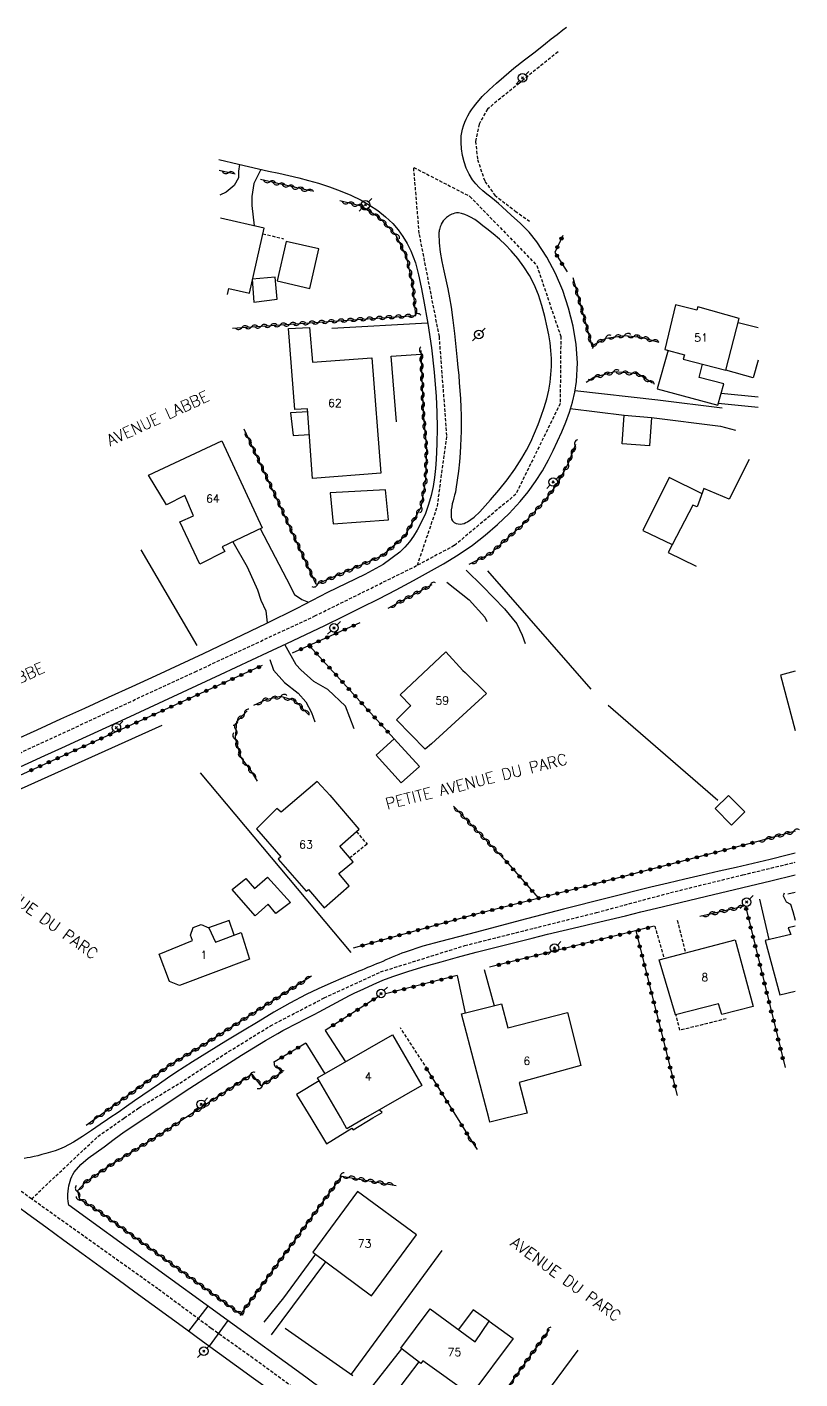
# Model space of a CAD drawing. Header units: millimetres. Extents: x 159000 to 160001, y 158000 to 159001.
# Drawn here: x 159880 to 160000.7, y 158130.2 to 158341.4 of the extents above; entities that cross this region are included whole.
import ezdxf
from ezdxf.enums import TextEntityAlignment as Align

# ---------------------------------------------------------------- set-up
doc = ezdxf.new("R2010")
doc.units = ezdxf.units.MM
doc.linetypes.add('DASHED', pattern=[0.75, 0.5, -0.25])
doc.layers.get('0').update_dxf_attribs({"linetype": 'CONTINUOUS'})
for name, color, linetype in [('W0001', 6, 'DASHED'), ('W0008', 7, 'CONTINUOUS'), ('W0016', 2, 'CONTINUOUS'), ('W0017', 7, 'CONTINUOUS'), ('W0101', 7, 'CONTINUOUS'), ('W0104', 1, 'CONTINUOUS'), ('W0112', 1, 'DASHED'), ('W0300', 7, 'CONTINUOUS'), ('W0303', 7, 'CONTINUOUS'), ('W0310', 3, 'CONTINUOUS'), ('W0323', 7, 'CONTINUOUS'), ('W0473', 7, 'CONTINUOUS'), ('W0515', 5, 'CONTINUOUS'), ('W0989', 7, 'CONTINUOUS'), ('W0991', 7, 'CONTINUOUS')]:
    doc.layers.add(name, color=color, linetype=linetype)
doc.styles.get("Standard").update_dxf_attribs({"font": 'romans.shx', "width": 0.85})

# ---------------------------------------------------------------- blocks, each defined once
blk = doc.blocks.new('T473')
for p, q in [((-0.166667, 0.166667), (0.166667, -0.166667)), ((-0.166667, -0.166667), (0.166667, 0.166667)), ((0.500001, 0.500001), (1.000002, 1.000002)), ((-1.000002, -1.000002), (-0.500001, -0.500001))]:
    blk.add_line(p, q)
blk.add_ellipse((0, 0), major_axis=(0.471405, 0.471405), ratio=1, start_param=5.4977871438, end_param=11.780972451)
blk = doc.blocks.new('t323o')
at = {"color": 0, "linetype": 'Continuous'}
for radius in [0.25, 0.15]:
    blk.add_circle((0, 0), radius, dxfattribs=at)
blk = doc.blocks.new('t310o')
at = {"color": 0, "linetype": 'Continuous'}
for centre, start, end in [((-0.5, 0.38), 216.8699, 323.1304), ((0.5, -0.37), 36.8699, 143.1303)]:
    blk.add_arc(centre, 0.625, start, end, dxfattribs=at)

msp = doc.modelspace()

# ---------------------------------------------------------------- linework, layer by layer
at = {"layer": 'W0001'}
msp.add_lwpolyline([(159944.1, 158266.52), (159945.59, 158277.57), (159944.41, 158293.05), (159941.27, 158309.16), (159940.4, 158319.47), (159949.19, 158314.93), (159959.63, 158304.15), (159963.38, 158293.07), (159963.28, 158282.57), (159956.36, 158268.42), (159946.74, 158260.39), (159940.98, 158257.32)], close=True, dxfattribs=at)
for points in [[(159820.26, 158201.71), (159839.43, 158210.26), (159848.83, 158214.23), (159857.05, 158217.99), (159869.26, 158223.52), (159888.34, 158232.39), (159906.25, 158240.69), (159924.95, 158249.4), (159940.98, 158257.32)], [(159895.2, 158171), (159897.47, 158172.59), (159903.86, 158176.45), (159910.86, 158180.97), (159918.02, 158185.39), (159926.43, 158189.76), (159935.23, 158193.81), (159948.37, 158197.92), (159959.18, 158200.64), (159968.96, 158203.08), (159980.51, 158206.19), (159991.83, 158208.98), (160000, 158210.94)], [(159880.7, 158158.36), (159873.63, 158163.48), (159863.35, 158171)], [(159880.7, 158158.36), (159891.08, 158168.12), (159895.2, 158171)], [(159940.36, 158114.32), (159930.54, 158122.36), (159915.3, 158133.49), (159908.77, 158138.13), (159900.46, 158144.29), (159880.7, 158158.36)]]:
    msp.add_lwpolyline(points, dxfattribs=at)
at = {"layer": 'W0008'}
for points in [[(159877.56, 158225.23), (159880.18, 158226.41), (159882.8, 158227.6), (159885.42, 158228.79), (159888.04, 158229.99), (159895.43, 158233.39), (159902.82, 158236.81), (159910.2, 158240.24), (159917.57, 158243.69), (159920.56, 158245.09), (159923.54, 158246.49), (159926.52, 158247.91), (159929.48, 158249.35), (159932.22, 158250.7), (159934.95, 158252.07), (159937.67, 158253.47), (159940.35, 158254.92), (159942.71, 158256.22), (159945.06, 158257.54), (159947.37, 158258.93), (159949.6, 158260.47), (159951.59, 158262.02), (159953.51, 158263.67), (159955.34, 158265.42), (159957.05, 158267.28), (159958.3, 158268.81), (159959.45, 158270.4), (159960.51, 158272.07), (159961.45, 158273.79), (159962.18, 158275.24), (159962.89, 158276.7), (159963.56, 158278.18), (159964.17, 158279.68), (159964.73, 158281.22), (159965.21, 158282.79), (159965.58, 158284.38), (159965.84, 158286), (159965.99, 158288.92), (159965.78, 158291.82), (159965.29, 158294.68), (159964.59, 158297.48), (159963.69, 158300.22), (159962.57, 158302.87), (159961.22, 158305.42), (159959.66, 158307.85), (159958.44, 158309.35), (159957.07, 158310.71), (159955.64, 158312), (159954.23, 158313.3), (159953.65, 158313.82), (159953.05, 158314.32), (159952.44, 158314.81), (159951.83, 158315.29), (159951.22, 158315.79), (159950.64, 158316.33), (159950.09, 158316.91), (159949.61, 158317.53), (159949.06, 158318.41), (159948.62, 158319.35), (159948.28, 158320.32), (159948.03, 158321.32), (159947.87, 158322.34), (159947.8, 158323.37), (159947.84, 158324.41), (159948.02, 158325.43), (159948.17, 158325.97), (159948.37, 158326.5), (159948.6, 158327.01), (159948.86, 158327.5), (159949.14, 158327.98), (159949.44, 158328.44), (159949.76, 158328.89), (159950.09, 158329.34), (159951.08, 158330.51), (159952.17, 158331.59), (159953.32, 158332.6), (159954.47, 158333.6), (159956.06, 158334.95), (159957.7, 158336.25), (159959.36, 158337.53), (159961, 158338.82), (159961.9, 158339.52), (159962.8, 158340.22), (159963.7, 158340.92), (159964.29, 158341.38)], [(159909.94, 158320.72), (159913.05, 158319.95), (159914.61, 158319.58), (159916.18, 158319.23), (159917.74, 158318.89), (159919.31, 158318.56), (159920.88, 158318.22), (159922.44, 158317.85), (159923.99, 158317.44), (159925.53, 158316.98), (159927.24, 158316.43), (159928.93, 158315.82), (159930.59, 158315.13), (159932.2, 158314.33), (159933.52, 158313.55), (159934.8, 158312.71), (159936.02, 158311.76), (159937.14, 158310.7), (159937.98, 158309.73), (159938.73, 158308.68), (159939.39, 158307.57), (159939.96, 158306.41), (159940.66, 158304.57), (159941.17, 158302.66), (159941.58, 158300.74), (159941.95, 158298.82), (159942.62, 158295.06), (159943.17, 158291.28), (159943.59, 158287.48), (159943.89, 158283.68), (159944.01, 158281.22), (159944.05, 158278.77), (159944, 158276.31), (159943.89, 158273.86), (159943.79, 158272.44), (159943.66, 158271.02), (159943.46, 158269.6), (159943.15, 158268.2), (159942.73, 158266.8), (159942.23, 158265.43), (159941.63, 158264.1), (159940.93, 158262.81), (159940.36, 158261.88), (159939.74, 158260.99), (159939.03, 158260.15), (159938.24, 158259.39), (159935.61, 158257.46), (159932.75, 158255.88), (159929.83, 158254.48), (159926.96, 158253.05), (159922.14, 158250.57), (159917.28, 158248.17), (159912.39, 158245.83), (159907.5, 158243.5), (159903.81, 158241.76), (159900.11, 158240.05), (159896.39, 158238.35), (159892.68, 158236.66), (159888.96, 158234.97), (159885.24, 158233.29), (159881.53, 158231.59), (159877.82, 158229.88)], [(160000, 158212.36), (159998.73, 158212.04), (159996.08, 158211.39), (159993.42, 158210.75), (159990.76, 158210.14), (159988.1, 158209.52), (159985.44, 158208.91), (159982.78, 158208.3), (159980.13, 158207.67), (159977.47, 158207.03), (159970.64, 158205.33), (159963.82, 158203.6), (159957.01, 158201.83), (159950.2, 158200.03), (159947.41, 158199.3), (159944.61, 158198.58), (159941.83, 158197.81), (159939.07, 158196.92), (159938.56, 158196.74), (159938.06, 158196.54), (159937.56, 158196.33), (159937.06, 158196.12), (159936.56, 158195.9), (159936.07, 158195.68), (159935.57, 158195.46), (159935.07, 158195.25), (159934.61, 158195.06), (159934.14, 158194.87), (159933.68, 158194.68), (159933.21, 158194.49), (159932.75, 158194.3), (159932.29, 158194.11), (159931.83, 158193.92), (159931.36, 158193.73), (159929.41, 158192.89), (159927.45, 158192.06), (159925.5, 158191.19), (159923.58, 158190.26), (159921.06, 158188.92), (159918.57, 158187.5), (159916.11, 158186.04), (159913.66, 158184.58), (159911.04, 158182.99), (159908.43, 158181.38), (159905.84, 158179.75), (159903.27, 158178.09), (159901.96, 158177.23), (159900.67, 158176.35), (159899.38, 158175.46), (159898.1, 158174.56), (159896.81, 158173.67), (159895.53, 158172.77), (159894.24, 158171.88), (159892.95, 158171)], [(159898.44, 158171), (159898.66, 158171.15), (159898.88, 158171.3), (159899.11, 158171.45), (159899.33, 158171.6), (159902.37, 158173.64), (159905.44, 158175.66), (159908.52, 158177.65), (159911.61, 158179.62), (159913.49, 158180.8), (159915.37, 158181.96), (159917.27, 158183.1), (159919.19, 158184.21), (159919.98, 158184.65), (159920.78, 158185.08), (159921.59, 158185.51), (159922.4, 158185.92), (159923.21, 158186.34), (159924.02, 158186.75), (159924.83, 158187.17), (159925.64, 158187.59), (159926.32, 158187.95), (159927, 158188.32), (159927.68, 158188.69), (159928.35, 158189.06), (159929.03, 158189.42), (159929.72, 158189.78), (159930.4, 158190.13), (159931.1, 158190.47), (159932.59, 158191.17), (159934.08, 158191.86), (159935.6, 158192.5), (159937.14, 158193.1), (159939.64, 158193.94), (159942.17, 158194.69), (159944.72, 158195.4), (159947.26, 158196.09), (159950.16, 158196.87), (159953.07, 158197.63), (159955.98, 158198.36), (159958.89, 158199.09), (159961.32, 158199.69), (159963.75, 158200.28), (159966.18, 158200.86), (159968.61, 158201.44), (159971.05, 158202.01), (159973.48, 158202.59), (159975.91, 158203.17), (159978.34, 158203.75), (159987.26, 158205.91), (159996.18, 158208.06), (160000, 158208.99)], [(159919.55, 158127.34), (159915.36, 158130.33), (159912.72, 158132.25), (159910.07, 158134.17), (159907.43, 158136.09), (159904.79, 158138.01), (159902.14, 158139.93), (159899.5, 158141.85), (159896.86, 158143.77), (159894.22, 158145.7), (159891.4, 158147.75), (159888.58, 158149.81), (159885.76, 158151.88), (159882.95, 158153.94), (159880.13, 158156), (159877.31, 158158.06), (159874.49, 158160.11), (159871.66, 158162.15), (159868.56, 158164.38), (159865.46, 158166.59), (159862.35, 158168.8), (159859.23, 158171)], [(159892.95, 158171), (159892.57, 158170.74), (159892.19, 158170.49), (159891.81, 158170.23), (159891.42, 158169.98), (159890.05, 158169.05), (159888.67, 158168.11), (159887.27, 158167.21), (159885.79, 158166.43), (159885.09, 158166.13), (159884.38, 158165.89), (159883.65, 158165.67), (159882.92, 158165.46), (159882.32, 158165.29), (159881.7, 158165.11), (159881.09, 158164.96), (159880.47, 158164.83), (159880.02, 158164.75), (159879.56, 158164.68)], [(159886.53, 158157.38), (159886.43, 158157.94), (159886.37, 158158.5), (159886.37, 158159.07), (159886.42, 158159.63), (159886.48, 158160.01), (159886.55, 158160.38), (159886.63, 158160.75), (159886.74, 158161.12), (159886.86, 158161.49), (159887.01, 158161.84), (159887.18, 158162.19), (159887.39, 158162.52), (159888.38, 158163.71), (159889.57, 158164.72), (159890.82, 158165.61), (159892.04, 158166.51), (159893.61, 158167.68), (159895.2, 158168.81), (159896.82, 158169.91), (159898.44, 158171)], [(159923.53, 158130.5), (159886.53, 158157.38)], [(159926.42, 158128.39), (159923.53, 158130.5)]]:
    msp.add_lwpolyline(points, dxfattribs=at)
msp.add_lwpolyline([(159944.34, 158309.12), (159944.4, 158307.66), (159944.56, 158306.2), (159944.8, 158304.76), (159945.1, 158303.33), (159945.41, 158301.91), (159945.73, 158300.5), (159946.01, 158299.07), (159946.25, 158297.64), (159946.52, 158295.58), (159946.77, 158293.51), (159946.99, 158291.45), (159947.2, 158289.38), (159947.32, 158288.19), (159947.43, 158287), (159947.53, 158285.81), (159947.61, 158284.62), (159947.69, 158283.31), (159947.75, 158281.99), (159947.8, 158280.67), (159947.81, 158279.36), (159947.81, 158278.24), (159947.78, 158277.12), (159947.74, 158276), (159947.67, 158274.88), (159947.54, 158273.46), (159947.39, 158272.03), (159947.21, 158270.61), (159947, 158269.2), (159946.91, 158268.74), (159946.8, 158268.29), (159946.67, 158267.84), (159946.55, 158267.39), (159946.43, 158266.93), (159946.34, 158266.47), (159946.27, 158266), (159946.24, 158265.53), (159946.24, 158265.21), (159946.25, 158264.88), (159946.32, 158264.54), (159946.49, 158264.24), (159946.74, 158264.02), (159947.03, 158263.87), (159947.34, 158263.79), (159947.65, 158263.76), (159947.97, 158263.78), (159948.27, 158263.86), (159948.56, 158263.98), (159948.83, 158264.12), (159949.84, 158264.84), (159950.75, 158265.69), (159951.57, 158266.6), (159952.38, 158267.52), (159953.71, 158269.07), (159954.98, 158270.67), (159956.19, 158272.32), (159957.3, 158274.04), (159958.02, 158275.31), (159958.68, 158276.61), (159959.28, 158277.94), (159959.83, 158279.29), (159960.33, 158280.61), (159960.79, 158281.95), (159961.18, 158283.31), (159961.49, 158284.69), (159961.6, 158285.3), (159961.7, 158285.91), (159961.77, 158286.52), (159961.84, 158287.14), (159961.88, 158287.76), (159961.91, 158288.38), (159961.92, 158288.99), (159961.92, 158289.61), (159961.84, 158290.85), (159961.7, 158292.08), (159961.5, 158293.29), (159961.25, 158294.5), (159960.87, 158296.2), (159960.43, 158297.88), (159959.9, 158299.55), (159959.23, 158301.16), (159958.48, 158302.58), (159957.62, 158303.93), (159956.67, 158305.22), (159955.65, 158306.45), (159954.76, 158307.38), (159953.8, 158308.24), (159952.81, 158309.06), (159951.81, 158309.86), (159951.21, 158310.35), (159950.6, 158310.84), (159949.97, 158311.3), (159949.3, 158311.7), (159948.85, 158311.92), (159948.38, 158312.12), (159947.89, 158312.27), (159947.38, 158312.35), (159947.11, 158312.34), (159946.84, 158312.29), (159946.59, 158312.22), (159946.34, 158312.14), (159946.24, 158312.09), (159946.15, 158312.04), (159946.06, 158311.99), (159945.97, 158311.93), (159945.82, 158311.84), (159945.68, 158311.75), (159945.54, 158311.65), (159945.41, 158311.54), (159945.21, 158311.33), (159945.02, 158311.11), (159944.86, 158310.87), (159944.71, 158310.62), (159944.62, 158310.41), (159944.55, 158310.19), (159944.49, 158309.97), (159944.44, 158309.74), (159944.4, 158309.59), (159944.37, 158309.44), (159944.35, 158309.28)], close=True, dxfattribs=at)
at = {"layer": 'W0016'}
for points in [[(159908.23, 158141.62), (159905.21, 158137.71)], [(159911.35, 158139.36), (159908.46, 158135.35)]]:
    msp.add_lwpolyline(points, dxfattribs=at)
at = {"layer": 'W0017'}
for points in [[(159913.17, 158319.93), (159913.05, 158318.88), (159913.02, 158317.85), (159912.36, 158316.62), (159911.13, 158315.57), (159910.12, 158315.11)], [(159916.51, 158319.12), (159915.42, 158316.97), (159915.1, 158314.9), (159915.14, 158313.49), (159915.48, 158310.33)], [(159942.55, 158295.14), (159927.59, 158294.3)], [(159937.71, 158279.74), (159936.87, 158289.97), (159941.56, 158290.3)], [(159988.61, 158281.86), (159978.55, 158283.1), (159965.57, 158284.54)], [(159964.87, 158281.83), (159973.27, 158280.74)], [(159977.57, 158280.42), (159988.32, 158279.03), (159990.69, 158278.41)], [(159912.14, 158260.99), (159914.37, 158257.09), (159916, 158253.46), (159916.52, 158251.85), (159917.3, 158250.23), (159917.53, 158248.34)], [(159916.44, 158263.05), (159920.53, 158255.2), (159921.76, 158252.77), (159922.91, 158252), (159923.99, 158251.57)], [(159945.59, 158254.67), (159949.05, 158251.92), (159951.52, 158249.2), (159951.85, 158248.53)], [(159948.6, 158256.57), (159951.14, 158254.04), (159954.58, 158250.51), (159956.5, 158248.18), (159957.35, 158246.38), (159957.84, 158245.12)], [(159931.12, 158231.76), (159929.74, 158235.31), (159926.97, 158237.92), (159924.81, 158239.19), (159922.75, 158240.99), (159922.04, 158241.76), (159920.29, 158244.96)], [(159917.95, 158242.58), (159918.48, 158240.95), (159920.2, 158239.01), (159922.34, 158237.33), (159923.55, 158236.01), (159924.44, 158234.33), (159924.96, 158232.85)], [(159998.27, 158206.13), (159998.14, 158205.7), (159998.58, 158204.75), (159999.28, 158204.38), (159999.63, 158203.23), (160000, 158201.88)], [(159994.42, 158205.15), (159995.89, 158198.86)], [(159951.4, 158194.2), (159952.95, 158188.53)], [(159947.18, 158193.23), (159948.44, 158187.39)], [(159926.57, 158184.67), (159929.76, 158179.77)], [(159923.55, 158182.7), (159926.53, 158177.91)], [(159925.04, 158149.73), (159920.05, 158142.91), (159917, 158139.09)], [(159918.21, 158137.13), (159926.68, 158148.52)], [(159938.52, 158134.93), (159932.82, 158127.73)], [(159941.22, 158132.89), (159935.73, 158125.75)]]:
    msp.add_lwpolyline(points, dxfattribs=at)
at = {"layer": 'W0101'}
for points in [[(159917.02, 158309.97), (159910.24, 158311.55)], [(159911.34, 158299.62), (159911.54, 158300.56), (159914.77, 158299.8), (159917.02, 158309.97)], [(159992.81, 158273.86), (159989.69, 158267.64), (159989.7, 158267.65), (159985.75, 158269.3), (159984.7, 158266.46), (159984.02, 158266.69), (159980.13, 158259.31), (159984.54, 158257.18)], [(160000, 158240.77), (159997.71, 158240.16), (160000, 158231.54)], [(160000, 158200.97), (159998.9, 158200.69), (159999.32, 158199.67), (159995.33, 158198.72)], [(159995.33, 158198.72), (159997.62, 158190.21), (160000, 158190.81)], [(159952.15, 158171), (159947.86, 158187.24), (159954.1, 158188.83), (159955.11, 158185.1), (159964.44, 158187.45), (159966.53, 158179.22)], [(159925.4, 158177.25), (159937.07, 158183.99), (159941.65, 158176.05), (159932.89, 158171)], [(159966.53, 158179.22), (159956.89, 158176.52), (159958.11, 158171.74), (159955.02, 158171)], [(159929, 158171), (159925.4, 158177.25)], [(159932.89, 158171), (159929.98, 158169.32), (159929, 158171)], [(159955.02, 158171), (159952.32, 158170.35), (159952.15, 158171)], [(159966.02, 158134.73), (159960.54, 158127.3), (159962.25, 158126.06), (159958.45, 158120.99), (159964.98, 158116.22), (159974.19, 158128.74)]]:
    msp.add_lwpolyline(points, dxfattribs=at)
for points in [[(159981.3, 158297.98), (159979.65, 158291.03), (159982.69, 158290.19), (159982.51, 158289.49), (159989.18, 158287.77), (159991.27, 158295.88), (159984.79, 158297.7), (159984.64, 158297.15)], [(159933.84, 158289.7), (159935.27, 158271.68), (159924.62, 158270.86), (159923.83, 158281.75), (159921.85, 158281.64), (159920.87, 158294.3), (159924.14, 158294.46), (159924.62, 158289.05)], [(159910.41, 158276.76), (159916.73, 158263.18), (159910.47, 158260.2), (159910.92, 158259.48), (159906.99, 158257.51), (159903.87, 158264.12), (159905.98, 158265.04), (159904.64, 158268.21), (159901.81, 158266.78), (159899, 158271.41)], [(159945.44, 158243.81), (159948.08, 158240.89), (159948.45, 158240.56), (159951.75, 158237.28), (159943.16, 158229.43), (159942.19, 158228.58), (159937.71, 158233.18), (159939.92, 158235.37), (159939.93, 158235.38), (159938.3, 158237.11)], [(159925.31, 158223.56), (159919.7, 158218.75), (159919.03, 158219.33), (159915.85, 158216.17), (159919.67, 158211.78), (159919.25, 158211.43), (159923.63, 158206.4), (159923.96, 158206.68), (159926.44, 158203.84), (159930.31, 158207.23), (159928.73, 158209.16), (159930.97, 158210.99), (159928.87, 158213.43), (159931.9, 158216.13), (159927.38, 158221.39), (159927.35, 158221.38)], [(159914.76, 158195.78), (159903.82, 158191.68), (159902.26, 158192.33), (159900.64, 158196.6), (159905.85, 158198.73), (159905.54, 158199.57), (159905.95, 158200.74), (159907.19, 158201.24), (159908.4, 158200.7), (159909.42, 158198.48), (159913.46, 158199.95)], [(159978.73, 158195.69), (159990.6, 158198.81), (159993.45, 158188.43), (159988.52, 158187.16), (159988.04, 158188.81), (159981.31, 158187.13)], [(159931.64, 158159.52), (159924.63, 158150.03), (159933.82, 158143.24), (159940.83, 158152.73)], [(159955.94, 158136.55), (159949.35, 158127.69), (159941.81, 158133.05), (159941.51, 158132.66), (159938.37, 158135.05), (159942.95, 158141.2), (159950.02, 158136.06), (159952.2, 158139.27)]]:
    msp.add_lwpolyline(points, close=True, dxfattribs=at)
at = {"layer": 'W0104'}
for points in [[(159920.49, 158307.87), (159919.09, 158301.73), (159924.17, 158300.57), (159925.56, 158306.72)], [(159918.76, 158302.32), (159915.19, 158302.01), (159915.45, 158298.39), (159919.08, 158298.88)], [(159977.57, 158280.42), (159977.24, 158275.96), (159972.95, 158276.27), (159973.27, 158280.74)], [(159937.34, 158230.23), (159941.29, 158225.9), (159938.47, 158223.32), (159934.52, 158227.65)], [(159987.51, 158219.31), (159990.06, 158216.73), (159992.15, 158218.79), (159989.6, 158221.37)], [(159917.57, 158208.62), (159921.17, 158204.64), (159918.85, 158202.95), (159917.69, 158204.37), (159915.66, 158202.55), (159912.05, 158206.7), (159914.2, 158208.38), (159915.53, 158206.86)]]:
    msp.add_lwpolyline(points, close=True, dxfattribs=at)
for points in [[(159991.11, 158295.26), (159994.19, 158294.47)], [(159980.16, 158290.89), (159978.46, 158284.88), (159987.91, 158282.33), (159988.86, 158285.64), (159985, 158286.63), (159985.52, 158288.71)], [(159994.2, 158289.35), (159993.43, 158286.59), (159989.18, 158287.77)], [(159988.44, 158284.18), (159994.2, 158283.63)], [(159994.2, 158281.98), (159987.98, 158282.57)], [(159923.87, 158281.29), (159921.16, 158281.15), (159921.6, 158277.57), (159924.12, 158277.77)], [(159985.45, 158268.47), (159980.29, 158271.01), (159976.22, 158262.74), (159980.8, 158260.58)], [(159912.36, 158199.55), (159911.56, 158201.82), (159908.37, 158200.71)], [(159925.66, 158176.8), (159922.08, 158174.69), (159924.31, 158171)], [(159924.31, 158171), (159926.76, 158166.94), (159930.73, 158169.39), (159930.95, 158169.17), (159934.04, 158171)], [(159934.04, 158171), (159935.48, 158171.86), (159935.05, 158172.24)], [(159952.2, 158139.27), (159949.67, 158141.04), (159947.39, 158137.97)]]:
    msp.add_lwpolyline(points, dxfattribs=at)
at = {"layer": 'W0112'}
for points in [[(159962.95, 158337.52), (159956.91, 158332.62), (159951.93, 158328.58), (159950.61, 158326.22), (159950.08, 158323.53), (159950.38, 158320.68), (159951.52, 158317.27), (159953.07, 158315.13), (159956.27, 158312.63), (159958.7, 158310.91)], [(159916.83, 158309.1), (159920.08, 158308.32)], [(159931.45, 158215.73), (159933.12, 158213.76), (159930.42, 158211.62)], [(159981.57, 158201.88), (159982.85, 158196.77)], [(159978.05, 158200.98), (159979.53, 158195.9)], [(159989.24, 158186.49), (159981.98, 158184.69), (159981.37, 158187.14)], [(159942.55, 158178.6), (159938.34, 158185.07)]]:
    msp.add_lwpolyline(points, dxfattribs=at)
at = {"layer": 'W0300'}
for points in [[(159906.57, 158244.8), (159897.83, 158259.73)], [(159951.91, 158256.47), (159968.07, 158237.96)], [(159970.78, 158235.48), (159987.89, 158220.61)], [(159852.36, 158210.41), (159901.11, 158232.35)], [(159907.07, 158224.88), (159930.59, 158196.85)]]:
    msp.add_lwpolyline(points, dxfattribs=at)
at = {"layer": 'W0303'}
for points in [[(159944.78, 158150.3), (159930.61, 158130.98)], [(159920.35, 158138.15), (159930.89, 158130.78)]]:
    msp.add_lwpolyline(points, dxfattribs=at)
at = {"layer": 'W0310'}
for points in [[(159912.54, 158318.42), (159910, 158318.99)], [(159924.45, 158315.73), (159916.47, 158317.56)], [(159912.09, 158294.34), (159940.75, 158296.34), (159940.26, 158301.14), (159939.35, 158305.37), (159937.6, 158308.95), (159935.07, 158311.59), (159932.2, 158313.41), (159928.86, 158314.26)], [(159965.27, 158302.27), (159968.22, 158291.59), (159970.49, 158292.81), (159973.38, 158293.21), (159976, 158292.95), (159977.55, 158292.47), (159978.71, 158292.14)], [(159941.54, 158290.86), (159941.9, 158281.07), (159942.38, 158275.5), (159942.27, 158270.74), (159941.52, 158266.36), (159938.89, 158261.75), (159935.49, 158258.77), (159925.18, 158254.3), (159919.36, 158267.03), (159913.91, 158278.56)], [(159977.72, 158285.74), (159975.4, 158287.21), (159971.77, 158287.53), (159968.54, 158286.64), (159967.36, 158285.88)], [(159965.68, 158276.16), (159964.5, 158273.11), (159962.83, 158270.04), (159960.81, 158267.34), (159957.47, 158263.71), (159955.41, 158261.85), (159952.3, 158259.08), (159949.02, 158257.42)], [(159943.22, 158254.27), (159936.34, 158250.58)], [(159923.96, 158234.04), (159921.9, 158236.15), (159919.64, 158236.8), (159917.3, 158236.33), (159915.38, 158235.42)], [(159914.4, 158234.57), (159912.7, 158232.86), (159912.5, 158230.34), (159913.41, 158227.3), (159914.95, 158225.19), (159915.97, 158223.6)], [(159946.62, 158219.7), (159954.67, 158211.27)], [(160000, 158215.8), (159993.93, 158214.12)], [(160000, 158206.24), (159998.84, 158205.95)], [(159991.73, 158203.99), (159985.1, 158202.48)], [(159924.42, 158193.14), (159908.21, 158182.81), (159902.25, 158179.2), (159894.21, 158173.35), (159890.89, 158171)], [(159918.92, 158179.22), (159919.8, 158178.1), (159916.57, 158176.03), (159915.19, 158177.82), (159904.75, 158171)], [(159904.75, 158171), (159901.15, 158168.64), (159893.03, 158163.62), (159889.03, 158160.86), (159887.87, 158159.63), (159888.14, 158158.43), (159891.46, 158156.27), (159913.4, 158140.34), (159929.18, 158161.93), (159937.67, 158160.45)], [(159890.89, 158171), (159889.26, 158169.84)], [(159949.49, 158167.31), (159950.31, 158166.05)], [(159940.46, 158125.7), (159948.69, 158120.04), (159961.6, 158137.97)]]:
    msp.add_lwpolyline(points, dxfattribs=at)
at = {"layer": 'W0323'}
for points in [[(159963.71, 158308.82), (159962.46, 158306.18), (159964.36, 158303.13)], [(159932.01, 158248.33), (159921.42, 158243.61)], [(159924.08, 158244.8), (159937.34, 158230.23)], [(159916.75, 158241.67), (159853.36, 158212.94)], [(159993.93, 158214.12), (159967.18, 158207.17), (159950.14, 158202.85), (159930.96, 158197.54)], [(159954.67, 158211.27), (159959.9, 158205.32)], [(159992.23, 158204.09), (159998.41, 158178.9)], [(159977.96, 158200.93), (159952.25, 158194.55)], [(159975.1, 158200.22), (159981.55, 158174.52)], [(159947.18, 158193.23), (159936.01, 158190.38)], [(159935.06, 158190.08), (159926.57, 158184.67)], [(159923.55, 158182.7), (159918.51, 158179.65)], [(159942.41, 158178.65), (159947.19, 158171)], [(159947.19, 158171), (159949.49, 158167.31)]]:
    msp.add_lwpolyline(points, dxfattribs=at)
at = {"layer": 'W0515'}
msp.add_lwpolyline([(159935.99, 158269.12), (159927.35, 158268.63), (159927.8, 158263.81), (159936.47, 158264.43)], close=True, dxfattribs=at)

# ---------------------------------------------------------------- block references
at = {"layer": 'W0310'}
for p, rotation in [((159911.46, 158318.66), 167.3081400630358), ((159917.93, 158317.22), 167.0589012284115), ((159919.39, 158316.89), 167.0589012284115), ((159920.85, 158316.55), 167.0589012284115), ((159922.32, 158316.22), 167.0589012284115), ((159923.78, 158315.88), 167.0589012284115), ((159930.19, 158313.92), 165.7779024587535), ((159931.65, 158313.55), 165.7779024587535), ((159932.98, 158312.91), 147.6089127018728), ((159934.25, 158312.11), 147.6089127018728), ((159935.44, 158311.21), 133.780653206137), ((159936.47, 158310.13), 133.780653206137), ((159937.51, 158309.04), 133.780653206137), ((159938.2, 158307.72), 116.0704143998859), ((159938.86, 158306.37), 116.0704143998859), ((159939.43, 158304.99), 102.1224920223297), ((159939.75, 158303.53), 102.1224920223297), ((159940.06, 158302.06), 102.1224920223297), ((159940.32, 158300.58), 95.8596526834784), ((159965.67, 158300.82), 285.4720405569962), ((159940.47, 158299.09), 95.8596526834784), ((159966.07, 158299.37), 285.4720405569962), ((159966.47, 158297.93), 285.4720405569962), ((159940.62, 158297.6), 95.8596526834784), ((159966.87, 158296.48), 285.4720405569962), ((159913.58, 158294.44), 4.004532431341765), ((159915.08, 158294.55), 4.004532431341765), ((159916.57, 158294.65), 4.004532431341765), ((159918.07, 158294.76), 4.004532431341765), ((159919.57, 158294.86), 4.004532431341765), ((159921.06, 158294.96), 4.004532431341765), ((159922.56, 158295.07), 4.004532431341765), ((159924.06, 158295.17), 4.004532431341765), ((159925.55, 158295.28), 4.004532431341765), ((159927.05, 158295.38), 4.004532431341765), ((159928.55, 158295.49), 4.004532431341765), ((159930.04, 158295.59), 4.004532431341765), ((159931.54, 158295.7), 4.004532431341765), ((159933.03, 158295.8), 4.004532431341765), ((159934.53, 158295.91), 4.004532431341765), ((159936.03, 158296.01), 4.004532431341765), ((159937.52, 158296.12), 4.004532431341765), ((159939.02, 158296.22), 4.004532431341765), ((159940.52, 158296.33), 4.004532431341765), ((159967.27, 158295.04), 285.4720405569962), ((159967.67, 158293.59), 285.4720405569962), ((159968.07, 158292.15), 285.4720405569962), ((159969.04, 158292.03), 28.14570332706064), ((159970.36, 158292.74), 28.14570332706064), ((159971.83, 158292.99), 7.884940542252096), ((159973.32, 158293.2), 7.884940542252096), ((159974.81, 158293.07), 354.4019338367469), ((159976.29, 158292.86), 342.7214859390251), ((159977.72, 158292.42), 344.5114985561912), ((159941.56, 158290.45), 272.0693973272998), ((159941.61, 158288.96), 272.0693973272998), ((159941.67, 158287.46), 272.0693973272998), ((159941.72, 158285.96), 272.0693973272998), ((159968.64, 158286.67), 195.3511065170203), ((159970.08, 158287.07), 195.3511065170203), ((159971.53, 158287.46), 195.3511065170203), ((159973.01, 158287.42), 174.964915320451), ((159974.51, 158287.29), 174.964915320451), ((159975.91, 158286.89), 147.5336185724454), ((159977.18, 158286.08), 147.5336185724454), ((159941.78, 158284.46), 272.0693973272998), ((159941.83, 158282.96), 272.0693973272998), ((159941.88, 158281.46), 272.0693973272998), ((159941.99, 158279.96), 274.9781774178425), ((159914.55, 158277.21), 115.2537929424212), ((159942.12, 158278.47), 274.9781774178425), ((159942.25, 158276.98), 274.9781774178425), ((159915.19, 158275.85), 115.2537929424212), ((159942.38, 158275.48), 268.6630199417469), ((159965.61, 158275.99), 248.8945881136924), ((159915.83, 158274.49), 115.2537929424212), ((159916.47, 158273.14), 115.2537929424212), ((159942.35, 158273.98), 268.6630199417469), ((159964.53, 158273.19), 248.8945881136924), ((159965.07, 158274.59), 248.8945881136924), ((159917.11, 158271.78), 115.2537929424212), ((159942.28, 158270.98), 268.6630199417469), ((159942.31, 158272.48), 268.6630199417469), ((159963.11, 158270.55), 241.4261660951264), ((159963.82, 158271.87), 241.4261660951264), ((159917.75, 158270.42), 115.2537929424212), ((159918.39, 158269.07), 115.2537929424212), ((159942.06, 158269.5), 260.3043900767087), ((159962.28, 158269.3), 233.1130854914053), ((159919.03, 158267.71), 115.2537929424212), ((159919.67, 158266.35), 114.5866457083896), ((159941.55, 158266.54), 260.3043900767087), ((159941.81, 158268.02), 260.3043900767087), ((159960.43, 158266.94), 227.4259877867916), ((159961.38, 158268.1), 233.1130854914053), ((159920.29, 158264.99), 114.5866457083896), ((159940.87, 158265.22), 240.2524412678519), ((159958.4, 158264.73), 227.4259877867916), ((159959.42, 158265.83), 227.4259877867916), ((159920.91, 158263.62), 114.5866457083896), ((159921.54, 158262.26), 114.5866457083896), ((159939.38, 158262.62), 240.2524412678519), ((159940.13, 158263.92), 240.2524412678519), ((159956.27, 158262.63), 222.1863521729625), ((159957.38, 158263.63), 222.1863521729625), ((159922.16, 158260.89), 114.5866457083896), ((159937.38, 158260.43), 221.2979448915611), ((159938.51, 158261.42), 221.2979448915611), ((159954.03, 158260.63), 221.5947117792132), ((159955.16, 158261.62), 221.5947117792132), ((159922.79, 158259.53), 114.5866457083896), ((159923.41, 158258.17), 114.5866457083896), ((159935.05, 158258.58), 203.4014077698968), ((159936.25, 158259.44), 221.2979448915611), ((159951.69, 158258.78), 206.8299525162193), ((159952.91, 158259.63), 221.5947117792132), ((159924.03, 158256.8), 114.5866457083896), ((159929.54, 158256.19), 203.4014077698968), ((159930.92, 158256.79), 203.4014077698968), ((159932.29, 158257.38), 203.4014077698968), ((159933.67, 158257.98), 203.4014077698968), ((159950.35, 158258.1), 206.8299525162193), ((159924.66, 158255.44), 114.5866457083896), ((159925.41, 158254.41), 203.4014077698968), ((159926.79, 158255), 203.4014077698968), ((159928.16, 158255.6), 203.4014077698968), ((159942.95, 158254.13), 208.1933785024209), ((159938.99, 158252), 208.1933785024209), ((159940.31, 158252.71), 208.1933785024209), ((159941.63, 158253.42), 208.1933785024209), ((159937.67, 158251.29), 208.1933785024209), ((159916.73, 158236.06), 205.2783975589844), ((159918.16, 158236.5), 191.4889812022985), ((159919.63, 158236.8), 191.4889812022985), ((159921.07, 158236.39), 163.8040118394939), ((159922.34, 158235.7), 134.2702446267364), ((159912.9, 158233.07), 225.0167678603838), ((159913.96, 158234.13), 225.0167678603838), ((159923.39, 158234.62), 134.2702446267364), ((159912.6, 158231.66), 265.5233412514658), ((159912.55, 158230.17), 286.7840165977875), ((159912.98, 158228.74), 286.7840165977875), ((159913.41, 158227.3), 286.7840165977875), ((159914.3, 158226.09), 306.1226993080439), ((159915.16, 158224.86), 302.5804420926546), ((159947.42, 158218.86), 313.6531280857492), ((159948.45, 158217.78), 313.6531280857492), ((159949.49, 158216.69), 313.6531280857492), ((159950.53, 158215.61), 313.6531280857492), ((159951.56, 158214.52), 313.6531280857492), ((159995.38, 158214.52), 195.4561911983518), ((159996.82, 158214.92), 195.4561911983518), ((159998.27, 158215.32), 195.4561911983518), ((159999.71, 158215.72), 195.4561911983518), ((159952.6, 158213.44), 313.6531280857492), ((159953.63, 158212.35), 313.6531280857492), ((159989.48, 158203.48), 192.8184547505307), ((159990.95, 158203.81), 192.8184547505307), ((159986.56, 158202.82), 192.8184547505307), ((159988.02, 158203.15), 192.8184547505307), ((159920.88, 158190.89), 212.5231049208099), ((159922.14, 158191.69), 212.5231049208099), ((159923.41, 158192.5), 212.5231049208099), ((159917.08, 158188.47), 212.5231049208099), ((159918.35, 158189.27), 212.5231049208099), ((159919.61, 158190.08), 212.5231049208099), ((159914.55, 158186.85), 212.5231049208099), ((159915.82, 158187.66), 212.5231049208099), ((159910.76, 158184.44), 212.5231049208099), ((159912.02, 158185.24), 212.5231049208099), ((159913.29, 158186.05), 212.5231049208099), ((159908.23, 158182.82), 212.5231049208099), ((159909.49, 158183.63), 212.5231049208099), ((159904.38, 158180.49), 211.1879360348231), ((159905.66, 158181.27), 211.1879360348231), ((159906.95, 158182.05), 211.1879360348231), ((159900.63, 158178.02), 216.0506686554973), ((159901.84, 158178.9), 216.0506686554973), ((159903.1, 158179.71), 211.1879360348231), ((159919.23, 158178.83), 308.0401817479117), ((159898.2, 158176.25), 216.0506686554973), ((159899.41, 158177.14), 216.0506686554973), ((159912.29, 158175.93), 213.1812609505811), ((159913.54, 158176.75), 213.1812609505811), ((159914.8, 158177.57), 213.1812609505811), ((159915.82, 158177), 127.693332005445), ((159916.8, 158176.17), 212.6454266786357), ((159918.06, 158176.98), 212.6454266786357), ((159919.32, 158177.79), 212.6454266786357), ((159894.56, 158173.61), 216.0506686554973), ((159895.77, 158174.49), 216.0506686554973), ((159896.99, 158175.37), 216.0506686554973), ((159909.78, 158174.28), 213.1812609505811), ((159911.03, 158175.1), 213.1812609505811), ((159892.12, 158171.87), 215.3083247063219), ((159893.34, 158172.73), 215.3083247063219), ((159906.01, 158171.82), 213.1812609505811), ((159907.26, 158172.64), 213.1812609505811), ((159908.52, 158173.46), 213.1812609505811), ((159890.48, 158170.71), 215.3083247060604), ((159902.61, 158169.6), 213.1812609506617), ((159903.87, 158170.42), 213.1812609506617), ((159900.08, 158167.99), 211.7184040154031), ((159901.36, 158168.78), 213.1812609506617), ((159949.49, 158167.3), 303.1800041128112), ((159896.26, 158165.62), 211.7184040154031), ((159897.53, 158166.41), 211.7184040154031), ((159898.81, 158167.2), 211.7184040154031), ((159892.45, 158163.22), 214.6414764953102), ((159893.7, 158164.04), 211.7184040154031), ((159894.98, 158164.83), 211.7184040154031), ((159889.98, 158161.52), 214.6414764953102), ((159891.21, 158162.37), 214.6414764953102), ((159928.95, 158161.62), 53.83150312677737), ((159930.28, 158161.74), 350.084258533556), ((159931.76, 158161.48), 350.084258533556), ((159887.9, 158159.48), 282.9595949258219), ((159888.79, 158160.61), 226.7690068247738), ((159927.18, 158159.2), 53.83150312677737), ((159928.07, 158160.41), 53.83150312677737), ((159933.23, 158161.23), 350.084258533556), ((159934.71, 158160.97), 350.084258533556), ((159936.19, 158160.71), 350.084258533556), ((159888.5, 158158.2), 326.8037801517581), ((159889.76, 158157.38), 326.8037801517581), ((159925.41, 158156.77), 53.83150312677737), ((159926.3, 158157.99), 53.83150312677737), ((159891.01, 158156.56), 326.8037801517581), ((159892.24, 158155.7), 324.0333783874391), ((159893.45, 158154.82), 324.0333783874391), ((159924.53, 158155.56), 53.83150312677737), ((159894.67, 158153.94), 324.0333783874391), ((159895.88, 158153.05), 324.0333783874391), ((159922.76, 158153.14), 53.83150312677737), ((159923.64, 158154.35), 53.83150312677737), ((159897.1, 158152.17), 324.0333783874391), ((159898.31, 158151.29), 324.0333783874391), ((159899.52, 158150.41), 324.0333783874391), ((159920.99, 158150.72), 53.83150312677737), ((159921.87, 158151.93), 53.83150312677737), ((159900.74, 158149.53), 324.0333783874391), ((159901.95, 158148.65), 324.0333783874391), ((159919.22, 158148.3), 53.83150312677737), ((159920.1, 158149.51), 53.83150312677737), ((159903.17, 158147.77), 324.0333783874391), ((159904.38, 158146.89), 324.0333783874391), ((159918.33, 158147.09), 53.83150312677737), ((159905.59, 158146.01), 324.0333783874391), ((159906.81, 158145.13), 324.0333783874391), ((159908.02, 158144.24), 324.0333783874391), ((159916.56, 158144.67), 53.83150312677737), ((159917.45, 158145.88), 53.83150312677737), ((159909.24, 158143.36), 324.0333783874391), ((159910.45, 158142.48), 324.0333783874391), ((159914.79, 158142.24), 53.83150312677737), ((159915.68, 158143.45), 53.83150312677737), ((159911.66, 158141.6), 324.0333783874391), ((159912.88, 158140.72), 324.0333783874391), ((159913.9, 158141.03), 53.83150312677737), ((159960.38, 158136.28), 54.2551254255103), ((159961.26, 158137.5), 54.2551254255103), ((159958.63, 158133.85), 54.2551254255103), ((159959.51, 158135.06), 54.2551254255103), ((159956.88, 158131.41), 54.2551254255103), ((159957.75, 158132.63), 54.2551254255103), ((159956, 158130.19), 54.2551254255103)]:
    msp.add_blockref('t310o', p, dxfattribs=dict(at, rotation=rotation))
at = {"layer": 'W0323'}
for p, rotation in [((159963.49, 158308.35), 244.7434858183327), ((159962.78, 158305.67), 301.8871850800588), ((159962.85, 158307), 244.7434858183327), ((159963.57, 158304.4), 301.8871850800588), ((159926.9, 158246.05), 204.0101831502329), ((159928.28, 158246.66), 204.0101831502329), ((159929.65, 158247.27), 204.0101831502329), ((159931.02, 158247.88), 204.0101831502329), ((159922.79, 158244.22), 204.0101831502329), ((159924.16, 158244.83), 204.0101831502329), ((159924.22, 158244.65), 312.3149728898683), ((159925.53, 158245.44), 204.0101831502329), ((159925.23, 158243.54), 312.3149728898683), ((159926.24, 158242.43), 312.3149728898683), ((159912.11, 158239.56), 204.3818820091199), ((159913.47, 158240.18), 204.3818820091199), ((159914.84, 158240.8), 204.3818820091199), ((159916.21, 158241.42), 204.3818820091199), ((159927.25, 158241.32), 312.3149728898683), ((159928.26, 158240.21), 312.3149728898683), ((159908.01, 158237.71), 204.3818820091199), ((159909.38, 158238.33), 204.3818820091199), ((159910.74, 158238.94), 204.3818820091199), ((159929.27, 158239.1), 312.3149728898683), ((159930.28, 158237.99), 312.3149728898683), ((159903.91, 158235.85), 204.3818820091199), ((159905.28, 158236.47), 204.3818820091199), ((159906.64, 158237.09), 204.3818820091199), ((159931.29, 158236.89), 312.3149728898683), ((159932.29, 158235.78), 312.3149728898683), ((159898.45, 158233.37), 204.3818820091199), ((159899.81, 158233.99), 204.3818820091199), ((159901.18, 158234.61), 204.3818820091199), ((159902.54, 158235.23), 204.3818820091199), ((159933.3, 158234.67), 312.3149728898683), ((159934.31, 158233.56), 312.3149728898683), ((159894.35, 158231.51), 204.3818820091199), ((159895.71, 158232.13), 204.3818820091199), ((159897.08, 158232.75), 204.3818820091199), ((159935.32, 158232.45), 312.3149728898683), ((159936.33, 158231.34), 312.3149728898683), ((159888.88, 158229.04), 204.3818820091199), ((159890.25, 158229.66), 204.3818820091199), ((159891.61, 158230.28), 204.3818820091199), ((159892.98, 158230.89), 204.3818820091199), ((159884.78, 158227.18), 204.3818820091199), ((159886.15, 158227.8), 204.3818820091199), ((159887.52, 158228.42), 204.3818820091199), ((159880.68, 158225.32), 204.3818820091199), ((159882.05, 158225.94), 204.3818820091199), ((159883.42, 158226.56), 204.3818820091199), ((159986.07, 158212.08), 194.5811972889884), ((159987.52, 158212.46), 194.5811972889884), ((159988.98, 158212.84), 194.5811972889884), ((159990.43, 158213.21), 194.5811972889884), ((159991.88, 158213.59), 194.5811972889884), ((159993.33, 158213.97), 194.5811972889884), ((159954.95, 158210.95), 311.3499497444079), ((159978.81, 158210.19), 194.5811972889884), ((159980.27, 158210.57), 194.5811972889884), ((159981.72, 158210.95), 194.5811972889884), ((159983.17, 158211.33), 194.5811972889884), ((159984.62, 158211.7), 194.5811972889884), ((159955.94, 158209.83), 311.3499497444079), ((159956.93, 158208.7), 311.3499497444079), ((159970.1, 158207.93), 194.5811972889884), ((159971.56, 158208.3), 194.5811972889884), ((159973.01, 158208.68), 194.5811972889884), ((159974.46, 158209.06), 194.5811972889884), ((159975.91, 158209.44), 194.5811972889884), ((159977.36, 158209.82), 194.5811972889884), ((159957.92, 158207.57), 311.3499497444079), ((159958.91, 158206.45), 311.3499497444079), ((159962.84, 158206.07), 194.2291684702218), ((159964.29, 158206.43), 194.2291684702218), ((159965.75, 158206.8), 194.2291684702218), ((159967.2, 158207.17), 194.5811972889884), ((159968.65, 158207.55), 194.5811972889884), ((159954.11, 158203.85), 194.2291684702218), ((159955.57, 158204.22), 194.2291684702218), ((159957.02, 158204.59), 194.2291684702218), ((159958.48, 158204.96), 194.2291684702218), ((159959.93, 158205.33), 194.2291684702218), ((159961.38, 158205.7), 194.2291684702218), ((159992.34, 158203.66), 283.7714849309062), ((159945.42, 158201.54), 195.4566128531121), ((159946.86, 158201.94), 195.4566128531121), ((159948.31, 158202.34), 195.4566128531121), ((159949.75, 158202.74), 195.4566128531121), ((159951.21, 158203.12), 194.2291684702218), ((159952.66, 158203.48), 194.2291684702218), ((159992.69, 158202.21), 283.7714849309062), ((159938.19, 158199.54), 195.4566128531121), ((159939.63, 158199.94), 195.4566128531121), ((159941.08, 158200.34), 195.4566128531121), ((159942.53, 158200.74), 195.4566128531121), ((159943.97, 158201.14), 195.4566128531121), ((159972.63, 158199.61), 193.9423624734886), ((159974.09, 158199.97), 193.9423624734886), ((159975.54, 158200.33), 193.9423624734886), ((159977, 158200.69), 193.9423624734886), ((159993.05, 158200.75), 283.7714849309062), ((159932.41, 158197.94), 195.4566128531121), ((159933.85, 158198.34), 195.4566128531121), ((159935.3, 158198.74), 195.4566128531121), ((159936.74, 158199.14), 195.4566128531121), ((159963.9, 158197.44), 193.9423624734886), ((159965.35, 158197.8), 193.9423624734886), ((159966.81, 158198.16), 193.9423624734886), ((159968.26, 158198.52), 193.9423624734886), ((159969.72, 158198.89), 193.9423624734886), ((159971.18, 158199.25), 193.9423624734886), ((159975.34, 158199.25), 284.1002198203185), ((159975.7, 158197.79), 284.1002198203185), ((159993.41, 158199.29), 283.7714849309062), ((159993.76, 158197.84), 283.7714849309062), ((159955.16, 158195.27), 193.9423624734886), ((159956.62, 158195.63), 193.9423624734886), ((159958.07, 158195.99), 193.9423624734886), ((159959.53, 158196.36), 193.9423624734886), ((159960.98, 158196.72), 193.9423624734886), ((159962.44, 158197.08), 193.9423624734886), ((159976.07, 158196.34), 284.1002198203185), ((159994.12, 158196.38), 283.7714849309062), ((159953.71, 158194.91), 193.9423624734886), ((159976.44, 158194.88), 284.1002198203185), ((159976.8, 158193.43), 284.1002198203185), ((159994.48, 158194.92), 283.7714849309062), ((159994.83, 158193.47), 283.7714849309062), ((159938.91, 158191.12), 194.2977286583246), ((159940.37, 158191.49), 194.2977286583246), ((159941.82, 158191.86), 194.2977286583246), ((159943.27, 158192.23), 194.2977286583246), ((159944.73, 158192.6), 194.2977286583246), ((159946.18, 158192.97), 194.2977286583246), ((159977.17, 158191.97), 284.1002198203185), ((159995.19, 158192.01), 283.7714849309062), ((159934.16, 158189.51), 212.4742485546335), ((159937.46, 158190.75), 194.2977286583246), ((159977.53, 158190.52), 284.1002198203185), ((159977.9, 158189.06), 284.1002198203185), ((159995.55, 158190.55), 283.7714849309062), ((159995.91, 158189.1), 283.7714849309062), ((159930.36, 158187.09), 212.4742485546335), ((159931.63, 158187.89), 212.4742485546335), ((159932.89, 158188.7), 212.4742485546335), ((159978.26, 158187.61), 284.1002198203185), ((159996.26, 158187.64), 283.7714849309062), ((159927.83, 158185.48), 212.4742485546335), ((159929.1, 158186.28), 212.4742485546335), ((159978.63, 158186.15), 284.1002198203185), ((159978.99, 158184.7), 284.1002198203185), ((159996.62, 158186.18), 283.7714849309062), ((159996.98, 158184.73), 283.7714849309062), ((159979.36, 158183.24), 284.1002198203185), ((159997.33, 158183.27), 283.7714849309062), ((159919.79, 158180.43), 211.1422682687315), ((159921.08, 158181.21), 211.1422682687315), ((159922.36, 158181.98), 211.1422682687315), ((159979.72, 158181.79), 284.1002198203185), ((159997.69, 158181.81), 283.7714849309062), ((159942.42, 158178.63), 301.9885717331731), ((159980.09, 158180.33), 284.1002198203185), ((159980.46, 158178.88), 284.1002198203185), ((159998.05, 158180.35), 283.7714849309062), ((159943.21, 158177.36), 301.9885717331731), ((159980.82, 158177.42), 284.1002198203185), ((159944.01, 158176.09), 301.9885717331731), ((159944.8, 158174.82), 301.9885717331731), ((159981.19, 158175.97), 284.1002198203185), ((159945.6, 158173.54), 301.9885717331731), ((159946.39, 158172.27), 301.9885717331731), ((159947.9, 158169.85), 301.9885717333164), ((159948.7, 158168.58), 301.9885717333164)]:
    msp.add_blockref('t323o', p, dxfattribs=dict(at, rotation=rotation))
at = {"layer": 'W0473'}
for p in [(159957.4, 158333.46), (159932.87, 158313.62), (159950.59, 158293.37), (159962.19, 158270.32), (159927.95, 158247.54), (159893.96, 158231.96), (159992.41, 158204.72), (159962.41, 158197.54), (159935.3, 158190.45), (159907.2, 158173.13), (159907.63, 158134.59)]:
    msp.add_blockref('T473', p, dxfattribs=at)

# ---------------------------------------------------------------- texts
at = {"layer": 'W0989'}
for s, rotation, p in [('AVENUE LABBE', 24.6384, (159892.96, 158275.9)), ('AVENUE LABBE', 24.6384, (159867.26, 158233.49)), ('PETITE AVENUE DU PARC', 14.0895, (159936.26, 158219.18)), ('AVENUE DU PARC', 324.2133, (159873.62, 158207.68)), ('AVENUE DU PARC', 323.9856, (159955.36, 158151.16))]:
    msp.add_text(s, height=1.75, rotation=rotation, dxfattribs=at).set_placement(p)
at = {"layer": 'W0991'}
for s, p in [('51', (159985.29, 158292.87)), ('62', (159928.09, 158282.66)), ('64', (159909.03, 158267.73)), ('59', (159944.86, 158236.2)), ('63', (159923.58, 158213.7)), ('1', (159907.62, 158196.46)), ('8', (159985.88, 158192.97)), ('6', (159958.08, 158179.91)), ('4', (159933.31, 158177.49)), ('73', (159932.73, 158151.38)), ('75', (159946.77, 158134.44))]:
    msp.add_text(s, height=1.25, dxfattribs=at).set_placement(p, align=Align.MIDDLE_CENTER)

doc.saveas('drawing.dxf')
